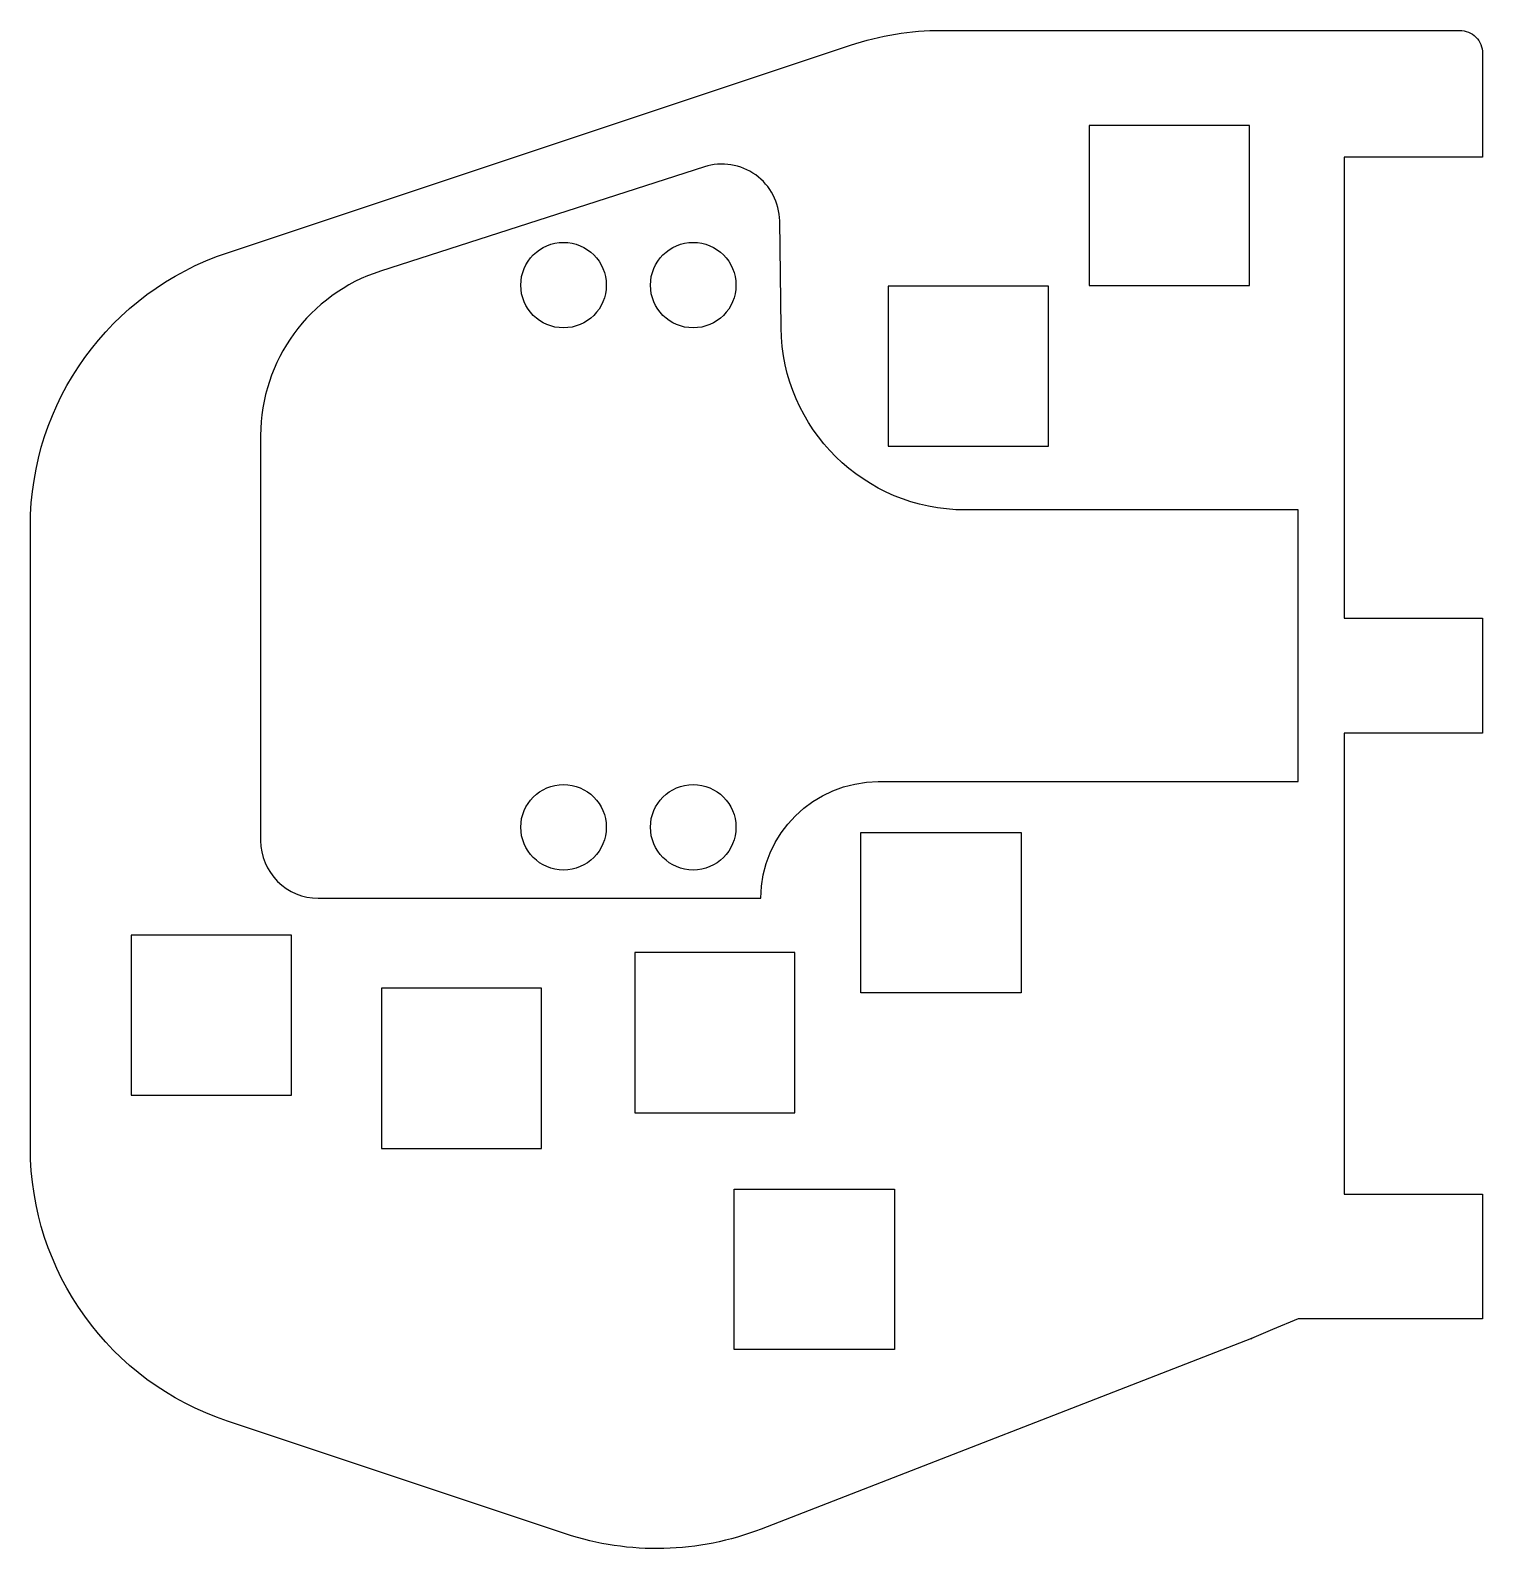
# Model space of a CAD drawing. Header units: millimetres. Extents: x -133 to -7, y -62 to 70.
import ezdxf

# ---------------------------------------------------------------- set-up
doc = ezdxf.new("R2010")
doc.units = ezdxf.units.MM
doc.layers.get('0').update_dxf_attribs({"linetype": 'CONTINUOUS'})

msp = doc.modelspace()

# ---------------------------------------------------------------- linework, layer by layer
for points in [[(-14, -41.82), (-23, -41.82), (-25.22, -42.75), (-27.06, -43.52), (-69.59, -60.06, -0.174912), (-86.56, -60.48), (-115.91, -50.7, -0.322823), (-133, -26.98), (-133, 26.98, -0.322823), (-115.91, 50.7), (-61.85, 68.72, -0.080612), (-53.94, 70), (-14, 70), (-9, 70, -0.414214), (-7, 68), (-7, 59), (-14, 59), (-19.02, 59), (-19.02, 19), (-14, 19), (-7, 19), (-7, 9), (-14, 9), (-19.02, 9), (-19.02, -31), (-14, -31), (-7, -31), (-7, -41.82)], [(-67.87, 44.18), (-67.99, 53.46, 0.504766), (-74.52, 58.15), (-102.61, 49.11, 0.325651), (-113.02, 34.83), (-113.02, -0.32, 0.414214), (-108.02, -5.32), (-69.63, -5.32, -0.411954), (-59.43, 4.8), (-23, 4.8), (-23, 28.38), (-51.88, 28.38, -0.410557)]]:
    msp.add_lwpolyline(points, format="xyb", close=True)
for points in [[(-41.13, 47.85), (-27.23, 47.85), (-27.23, 61.75), (-41.13, 61.75)], [(-58.58, 47.81), (-58.58, 33.91), (-44.68, 33.91), (-44.68, 47.81)], [(-47.05, -13.52), (-60.95, -13.52), (-60.95, 0.38), (-47.05, 0.38)], [(-124.25, -22.42), (-110.35, -22.42), (-110.35, -8.52), (-124.25, -8.52)], [(-66.66, -10.04), (-80.56, -10.04), (-80.56, -23.94), (-66.66, -23.94)], [(-102.54, -13.13), (-102.54, -27.03), (-88.64, -27.03), (-88.64, -13.13)], [(-71.93, -30.58), (-58.03, -30.58), (-58.03, -44.48), (-71.93, -44.48)]]:
    msp.add_lwpolyline(points, close=True)
for centre in [(-86.74, 47.89), (-75.49, 47.89), (-86.74, 0.84), (-75.49, 0.84)]:
    msp.add_circle(centre, 3.71)
msp.add_point((-27.06, -43.52))

doc.saveas('drawing.dxf')
